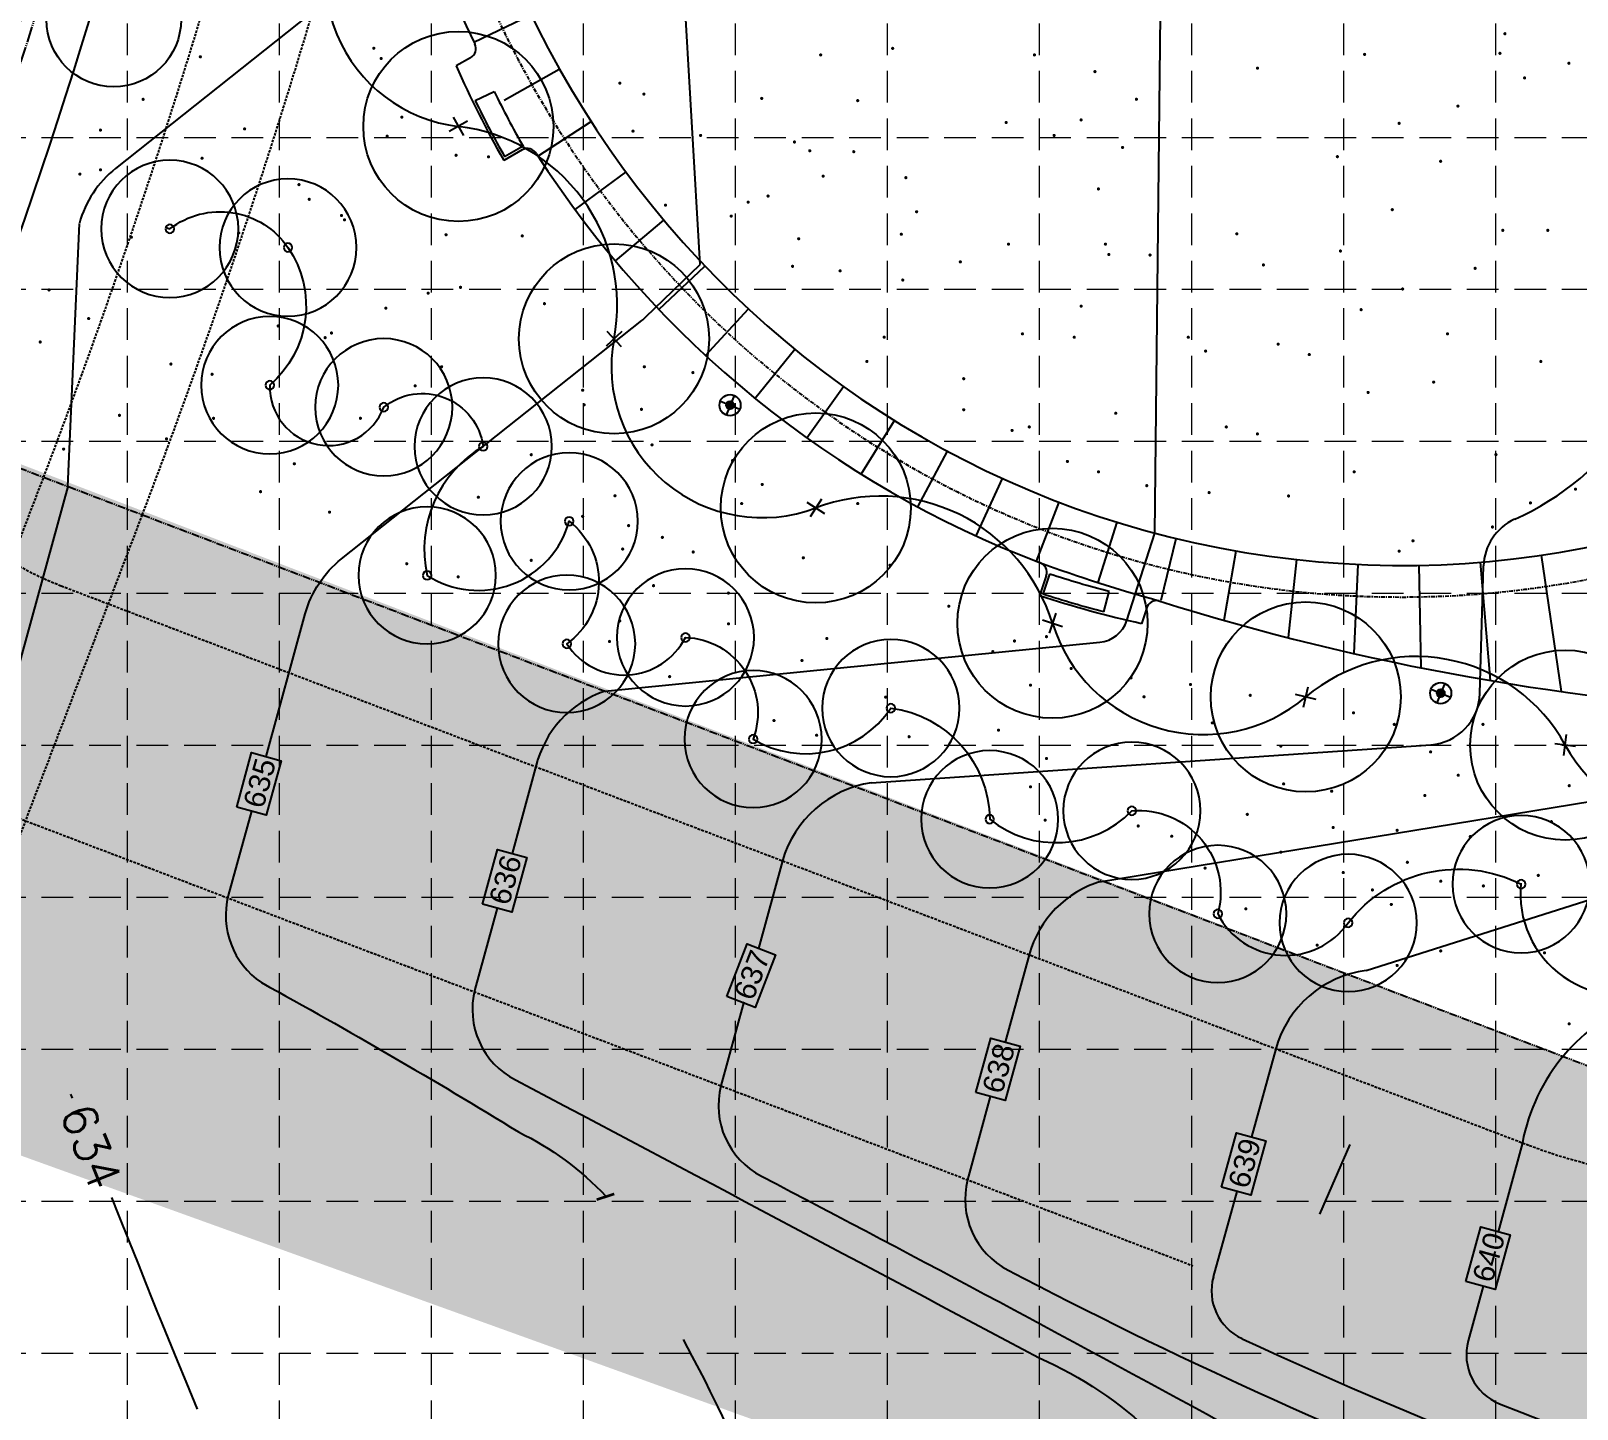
# Model space of a CAD drawing. Header units: inches. Extents: x 2525137 to 2526060, y 7086153 to 7086731.
# Drawn here: x 2525344.6 to 2525491, y 7086350.1 to 7086480.7 of the extents above; entities that cross this region are included whole.
import ezdxf

# ---------------------------------------------------------------- set-up
doc = ezdxf.new("R2010")
doc.units = ezdxf.units.IN
doc.header["$MEASUREMENT"] = 0
for name, pattern in [('CENTERX2', [4, 2.5, -0.5, 0.5, -0.5]), ('DASHED2', [0.375, 0.25, -0.125]), ('ESMT', [0.32, 0.24, -0.08]), ('HIDDEN', [0.375, 0.25, -0.125]), ('PHANTOM', [1.9, 1.5, -0.08, 0.08, -0.08, 0.08, -0.08]), ('PL', [1.25, 0.625, -0.125, 0.125, -0.125, 0.125, -0.125])]:
    doc.linetypes.add(name, pattern=pattern)
for name, color, linetype in [('E-ESMT', 2, 'ESMT'), ('EC', 35, 'Continuous'), ('GRID', 254, 'HIDDEN'), ('hs-bollard', 1, 'Continuous'), ('HS-CJ', 1, 'Continuous'), ('HS-LIMITOFWORK', 5, 'DASHED2'), ('hs-phase2', 1, 'HIDDEN'), ('hs-sidewalk', 3, 'Continuous'), ('HS-WALKCL', 14, 'CENTERX2'), ('LS-CM', 15, 'Continuous'), ('LS-CONTTXT', 14, 'Continuous'), ('LS-ERC', 7, 'Continuous'), ('LS-GRASS', 7, 'Continuous'), ('LS-HGWAYMIX', 14, 'Continuous'), ('LS-LO', 5, 'Continuous'), ('LS-SGJ', 7, 'Continuous'), ('LS-TREELEADER', 14, 'Continuous'), ('PC', 35, 'Continuous'), ('PL', 7, 'PHANTOM'), ('PL-ROW', 7, 'PL')]:
    doc.layers.add(name, color=color, linetype=linetype)
doc.styles.add('L60', font='simplex.shx', dxfattribs={"height": 1.2})
doc.styles.get("Standard").update_dxf_attribs({"font": 'ARIAL.TTF'})

# ---------------------------------------------------------------- blocks, each defined once
blk = doc.blocks.new('ERC')
at = {"layer": 'LS-ERC'}
blk.add_circle((0, 0), 6.5, dxfattribs=at)
at = {"layer": 'LS-ERC', "color": 14}
blk.add_circle((0, 0), 0.406, dxfattribs=at)
blk = doc.blocks.new('GRASS')
at = {"layer": 'LS-GRASS', "const_width": 0.15}
blk.add_lwpolyline([(-0.075, 0, 1), (0.075, 0, 1)], format="xyb", close=True, dxfattribs=at)

msp = doc.modelspace()

# ---------------------------------------------------------------- hatches: boundary and pattern name
at = {"layer": 'hs-bollard'}
h = msp.add_hatch(color=7, dxfattribs=at)
edge = h.paths.add_edge_path()
edge.add_arc((2525410.81, 7086445.21), 0.372, -21.884, 338.116, ccw=False)
h = msp.add_hatch(color=7, dxfattribs=at)
edge = h.paths.add_edge_path()
edge.add_arc((2525478.12, 7086417.93), 0.372, -21.884, 338.116, ccw=False)
at = {"layer": 'LS-HGWAYMIX'}
h = msp.add_hatch(dxfattribs=at)
h.set_pattern_fill('AR-SAND', color=256, scale=2, style=0)
h.set_pattern_definition([(37.5, (0, 0), (-0.1259867162, 3.853647538), [0, -3.04, 0, -3.4, 0, -3.25]), (7.5, (0, 0), (3.5395534105, 5.6442921305), [0, -1.64, 0, -2.74, 0, -1.05]), (327.5, (-2.46, 0), (6.2282837235, 0.011318107), [0, -1, 0, -3.6, 0, -4.7]), (317.5, (-2.46, 0), (6.012253209, 1.75535113), [0, -0.5, 0, -2.36, 0, -2.7])])
h.paths.add_polyline_path([(2525757.65, 7086342.66), (2525745.42, 7086286.46), (2525679.53, 7086301.91), (2525585.84, 7086288.33), (2525334.95, 7086378.84), (2525340.69, 7086397.27), (2525309.11, 7086409.68), (2525329.88, 7086466.5), (2525333.65, 7086465.19), (2525343.52, 7086461.79), (2525336.34, 7086442.42), (2525506.33, 7086377.16), (2525548.28, 7086400.69), (2525631, 7086398.87), (2525682.27, 7086364.38), (2525752.28, 7086362.84), (2525748.08, 7086344.9)])

# ---------------------------------------------------------------- linework, layer by layer
at = {"layer": 'E-ESMT', "color": 15}
for p, q in [((2525275.79, 7086254.78), (2525345.8, 7086438.39)), ((2525286.5, 7086254.78), (2525355.15, 7086434.82))]:
    msp.add_line(p, q, dxfattribs=at)
for radius, end in [(655, 2.994), (665, 2.94893)]:
    msp.add_arc((2524733.78, 7086671.74), radius, 339.12865, end, dxfattribs=at)
at = {"layer": 'EC'}
for p, q in [((2525348.34, 7086379.93, 634), (2525348.49, 7086379.55, 634)), ((2525352.89, 7086368.48, 634), (2525353.87, 7086366.03, 634)), ((2525353.87, 7086366.03, 634), (2525354.74, 7086363.85, 634)), ((2525356.53, 7086359.37, 634), (2525357, 7086358.22, 634)), ((2525357, 7086358.22, 634), (2525357.63, 7086356.67, 634)), ((2525357.63, 7086356.67, 634), (2525358.42, 7086354.77, 634)), ((2525358.42, 7086354.77, 634), (2525359.32, 7086352.56, 634)), ((2525407.2, 7086355.11, 635), (2525407.89, 7086353.81, 635)), ((2525408.91, 7086351.8, 635), (2525409.61, 7086350.35, 635)), ((2525409.61, 7086350.35, 635), (2525410.51, 7086348.49, 635))]:
    msp.add_line(p, q, dxfattribs=at)
at = {"layer": 'EC', "extrusion": (0.929, 0.37008, 0)}
msp.add_line((2525352.23, 7086370.13, 634), (2525352.89, 7086368.48, 634), dxfattribs=at)
at = {"layer": 'EC', "extrusion": (0.928433, 0.371499, 0)}
msp.add_line((2525354.74, 7086363.85, 634), (2525355.49, 7086361.98, 634), dxfattribs=at)
at = {"layer": 'EC', "extrusion": (0.928234, 0.371998, 0)}
msp.add_line((2525355.49, 7086361.98, 634), (2525356.09, 7086360.47, 634), dxfattribs=at)
at = {"layer": 'EC', "extrusion": (0.927978, 0.372636, 0)}
msp.add_line((2525356.09, 7086360.47, 634), (2525356.53, 7086359.37, 634), dxfattribs=at)
at = {"layer": 'EC', "extrusion": (0.881814, 0.471598, 0)}
msp.add_line((2525406.37, 7086356.67, 635), (2525407.2, 7086355.11, 635), dxfattribs=at)
at = {"layer": 'EC', "extrusion": (0.888341, 0.459185, 0)}
msp.add_line((2525407.89, 7086353.81, 635), (2525408.42, 7086352.79, 635), dxfattribs=at)
at = {"layer": 'EC', "extrusion": (0.89567, 0.44472, 0)}
msp.add_line((2525408.42, 7086352.79, 635), (2525408.91, 7086351.8, 635), dxfattribs=at)
at = {"layer": 'EC', "extrusion": (0.924473, 0.381247, 0)}
msp.add_line((2525359.32, 7086352.56, 634), (2525360.34, 7086350.09, 634), dxfattribs=at)
at = {"layer": 'GRID', "color": 252, "linetype": 'HIDDEN', "lineweight": 0, "ltscale": 12}
for p, q in [((2525353.7, 7086715.39), (2525353.7, 7086211.32)), ((2525368.1, 7086715.39), (2525368.1, 7086211.32)), ((2525382.5, 7086715.39), (2525382.5, 7086211.32)), ((2525396.9, 7086715.39), (2525396.9, 7086211.32)), ((2525411.3, 7086715.39), (2525411.3, 7086211.32)), ((2525425.7, 7086715.39), (2525425.7, 7086211.32)), ((2525440.1, 7086715.39), (2525440.1, 7086211.32)), ((2525454.5, 7086715.39), (2525454.5, 7086211.32)), ((2525468.9, 7086715.39), (2525468.9, 7086211.32)), ((2525483.3, 7086715.39), (2525483.3, 7086211.32)), ((2525152.1, 7086470.59), (2526044.9, 7086470.59)), ((2525152.1, 7086456.19), (2526044.9, 7086456.19)), ((2525152.1, 7086441.79), (2526044.9, 7086441.79)), ((2525152.1, 7086427.39), (2526044.9, 7086427.39)), ((2525152.1, 7086412.99), (2526044.9, 7086412.99)), ((2525152.1, 7086398.59), (2526044.9, 7086398.59)), ((2525152.1, 7086384.19), (2526044.9, 7086384.19)), ((2525152.1, 7086369.79), (2526044.9, 7086369.79)), ((2525152.1, 7086355.39), (2526044.9, 7086355.39))]:
    msp.add_line(p, q, dxfattribs=at)
at = {"layer": 'hs-bollard', "color": 7}
for points in [[(2525409.89, 7086445.58), (2525411.74, 7086444.84)], [(2525411.19, 7086446.14), (2525410.44, 7086444.28)], [(2525478.5, 7086418.86), (2525477.75, 7086417)], [(2525477.2, 7086418.3), (2525479.05, 7086417.56)]]:
    msp.add_lwpolyline(points, dxfattribs=at)
for centre, radius in [((2525410.81, 7086445.21), 1), ((2525410.81, 7086445.21), 1), ((2525410.81, 7086445.21), 0.372), ((2525478.12, 7086417.93), 1), ((2525478.12, 7086417.93), 1), ((2525478.12, 7086417.93), 0.372)]:
    msp.add_circle(centre, radius, dxfattribs=at)
at = {"layer": 'HS-CJ', "color": 7}
for p, q in [((2525457.6, 7086424.83), (2525458.75, 7086431.4)), ((2525463.69, 7086423.19), (2525464.5, 7086430.58)), ((2525482.82, 7086419.12), (2525481.89, 7086430.35)), ((2525489.57, 7086418.08), (2525487.66, 7086431.01)), ((2525469.91, 7086421.68), (2525470.29, 7086430.13)), ((2525476.28, 7086420.33), (2525476.09, 7086430.05))]:
    msp.add_line(p, q, dxfattribs=at)
for points in [[(2525386.55, 7086479.6), (2525391.95, 7086482.21)], [(2525389.41, 7086474.12), (2525394.64, 7086477.06)], [(2525392.61, 7086468.82), (2525397.65, 7086472.08)], [(2525396.13, 7086463.74), (2525400.95, 7086467.3)], [(2525399.95, 7086458.88), (2525404.55, 7086462.74)], [(2525404.08, 7086454.27), (2525408.42, 7086458.4)], [(2525408.49, 7086449.92), (2525412.56, 7086454.33)], [(2525413.16, 7086445.86), (2525416.95, 7086450.52)], [(2525418.08, 7086442.11), (2525421.57, 7086446.99)], [(2525423.23, 7086438.67), (2525426.4, 7086443.77)], [(2525428.58, 7086435.57), (2525431.42, 7086440.86)], [(2525434.13, 7086432.82), (2525436.62, 7086438.27)], [(2525439.83, 7086430.42), (2525441.98, 7086436.03)], [(2525445.68, 7086428.4), (2525447.47, 7086434.12)], [(2525451.65, 7086426.75), (2525453.06, 7086432.58)]]:
    msp.add_lwpolyline(points, dxfattribs=at)
msp.add_arc((2525488.98, 7086563.08), 141.47, 249.7984, 254.607, dxfattribs=at)
at = {"layer": 'HS-LIMITOFWORK', "color": 1, "ltscale": 60, "const_width": 3}
msp.add_lwpolyline([(2525335.21, 7086378.75), (2525585.84, 7086288.33), (2525679.53, 7086301.91), (2525832.59, 7086264.26), (2525845.51, 7086319.42), (2525908.36, 7086586.78), (2525808.29, 7086609.92), (2525806.57, 7086602.62), (2525767.34, 7086611.78), (2525748.26, 7086616.29, 0.128474), (2525715.41, 7086615.46, 0.084696), (2525695.31, 7086605.66, -0.217558), (2525670.06, 7086600.59), (2525622.66, 7086611.7, -0.189356), (2525603.77, 7086623.55, 0.208311), (2525563.16, 7086658.81, 0.085912), (2525537.19, 7086661.6, 0.000511), (2525388.71, 7086662.01, 0.348711), (2525358.44, 7086630.73, -0.084318), (2525327.72, 7086466.5, 0.002675), (2525300.22, 7086395.67)], format="xyb", dxfattribs=at)
at = {"layer": 'hs-phase2', "color": 7}
for points in [[(2525329.88, 7086466.5, 0.407436), (2525347.47, 7086428.09), (2525486.5, 7086375.08, 0.222424), (2525528.78, 7086378.19), (2525543.77, 7086386.6)], [(2525296.84, 7086377.54), (2525301.56, 7086389.93, -0.414321), (2525340.29, 7086407.28), (2525454.65, 7086363.68)]]:
    msp.add_lwpolyline(points, format="xyb", dxfattribs=at)
at = {"layer": 'hs-sidewalk', "color": 7}
for p, q in [((2525386.23, 7086478.13), (2525384.87, 7086477.36)), ((2525386.67, 7086474.07), (2525388.46, 7086474.95)), ((2525391.11, 7086469.4), (2525389.37, 7086468.41)), ((2525391.2, 7086469.74), (2525389.46, 7086468.75)), ((2525440.76, 7086429.05), (2525440.13, 7086427.15)), ((2525441.07, 7086429.21), (2525440.45, 7086427.31)), ((2525446.21, 7086425.62), (2525446.72, 7086427.55)), ((2525450.26, 7086425.93), (2525449.79, 7086424.51))]:
    msp.add_line(p, q, dxfattribs=at)
at = {"layer": 'hs-sidewalk', "color": 7, "elevation": 328.37}
msp.add_lwpolyline([(2525362.92, 7086630.32, -0.017108), (2525355.62, 7086567.97, -0.059455), (2525301.56, 7086389.93, 7.035406)], format="xyb", dxfattribs=at)
at = {"layer": 'hs-sidewalk', "color": 7}
msp.add_lwpolyline([(2525351.91, 7086528.29, 0.052864), (2525356.11, 7086528.7, -0.00399), (2525343.39, 7086480.92, 0.001783), (2525333.07, 7086451.2), (2525329.27, 7086452.32, -0.005652), (2525338.24, 7086478.16, 0.03042), (2525342.31, 7086492.06, 0.001013), (2525351.91, 7086528.29, 0.052864), (2525356.11, 7086528.7, -0.052722)], format="xyb", close=True, dxfattribs=at)
for points in [[(2525384.87, 7086477.36, 0.025955), (2525389.37, 7086468.41)], [(2525388.46, 7086474.95, 0.014584), (2525391.2, 7086469.74)], [(2525386.67, 7086474.07, 0.015595), (2525389.46, 7086468.75)], [(2525446.72, 7086427.55, -0.014584), (2525441.07, 7086429.21)], [(2525449.79, 7086424.51, -0.025955), (2525440.13, 7086427.15)], [(2525446.21, 7086425.62, -0.015595), (2525440.45, 7086427.31)]]:
    msp.add_lwpolyline(points, format="xyb", dxfattribs=at)
for centre, radius, start, end in [((2525385.74, 7086479), 1, 299.6003, 25.8959), ((2525391.61, 7086468.53), 1, 30.1761, 119.6003), ((2525439.81, 7086429.36), 1, 341.844, 71.2681), ((2525451.23, 7086425.7), 1, 77.0736, 166.4978), ((2525522.18, 7086651.54), 235.73, 252.5336, 267.2499)]:
    msp.add_arc(centre, radius, start, end, dxfattribs=at)
at = {"layer": 'hs-sidewalk', "color": 7, "extrusion": (0, 0, -1)}
msp.add_ellipse((2525475.11, 7086524.5), major_axis=(17.94, 92.81), ratio=0.979197, dxfattribs=at)
at = {"layer": 'hs-sidewalk', "color": 7}
for start_param, end_param in [(4.756552, 5.364854), (5.484546, 6.11531)]:
    msp.add_ellipse((2525475.11, 7086524.5), major_axis=(-19.08, -98.7), ratio=0.980404, start_param=start_param, end_param=end_param, dxfattribs=at)
at = {"layer": 'HS-WALKCL', "ltscale": 0.15}
msp.add_open_spline([(2525493.62, 7086620.26), (2525497.56, 7086619.49), (2525501.45, 7086618.48), (2525511.62, 7086615.12), (2525517.76, 7086612.33), (2525529.32, 7086605.5), (2525534.74, 7086601.46), (2525544.63, 7086592.31), (2525549.1, 7086587.2), (2525556.88, 7086576.14), (2525560.19, 7086570.19), (2525565.52, 7086557.7), (2525567.54, 7086551.17), (2525570.18, 7086537.81), (2525570.82, 7086530.98), (2525570.67, 7086517.33), (2525569.89, 7086510.51), (2525566.95, 7086497.17), (2525564.79, 7086490.65), (2525559.19, 7086478.21), (2525555.75, 7086472.28), (2525547.74, 7086461.28), (2525543.16, 7086456.21), (2525533.08, 7086447.13), (2525527.58, 7086443.13), (2525515.87, 7086436.39), (2525509.67, 7086433.64), (2525496.86, 7086429.52), (2525490.25, 7086428.14), (2525476.89, 7086426.83), (2525470.15, 7086426.89), (2525456.84, 7086428.45), (2525450.27, 7086429.95), (2525437.59, 7086434.3), (2525431.48, 7086437.17), (2525420, 7086444.13), (2525414.62, 7086448.24), (2525404.84, 7086457.5), (2525400.43, 7086462.66), (2525392.78, 7086473.81), (2525389.53, 7086479.8), (2525384.34, 7086492.35), (2525382.4, 7086498.91), (2525379.9, 7086512.3), (2525379.35, 7086519.14), (2525379.65, 7086532.78), (2525380.51, 7086539.6), (2525383.6, 7086552.9), (2525385.83, 7086559.39), (2525391.57, 7086571.77), (2525395.07, 7086577.66), (2525403.21, 7086588.57), (2525407.84, 7086593.59), (2525418.02, 7086602.54), (2525423.57, 7086606.48), (2525435.35, 7086613.09), (2525441.58, 7086615.76), (2525454.44, 7086619.74), (2525461.07, 7086621.03), (2525474.44, 7086622.19), (2525481.18, 7086622.05), (2525489.77, 7086620.94), (2525491.7, 7086620.63), (2525493.62, 7086620.26)], degree=3, knots=[0, 0, 0, 0, 0.125746, 0.125746, 0.335951, 0.335951, 0.546157, 0.546157, 0.756363, 0.756363, 0.966569, 0.966569, 1.176775, 1.176775, 1.386981, 1.386981, 1.597187, 1.597187, 1.807393, 1.807393, 2.017599, 2.017599, 2.227805, 2.227805, 2.438011, 2.438011, 2.648217, 2.648217, 2.858423, 2.858423, 3.068629, 3.068629, 3.278835, 3.278835, 3.489041, 3.489041, 3.699247, 3.699247, 3.909453, 3.909453, 4.119659, 4.119659, 4.329865, 4.329865, 4.540071, 4.540071, 4.750277, 4.750277, 4.960483, 4.960483, 5.170689, 5.170689, 5.380895, 5.380895, 5.591101, 5.591101, 5.801307, 5.801307, 6.011513, 6.011513, 6.221719, 6.221719, 6.283185, 6.283185, 6.283185, 6.283185], dxfattribs=at)
at = {"layer": 'LS-CM'}
msp.add_arc((2525402.15, 7086408.64), 10, 108.6387, 110.118, dxfattribs=at)
at = {"layer": 'LS-CONTTXT'}
for points in [[(2525364.08, 7086407.13), (2525365.5, 7086412.29), (2525368.28, 7086411.52), (2525366.86, 7086406.37)], [(2525387.37, 7086397.94), (2525388.78, 7086403.1), (2525391.56, 7086402.34), (2525390.15, 7086397.18)], [(2525410.49, 7086389.17), (2525412.42, 7086394.16), (2525415.11, 7086393.12), (2525413.18, 7086388.13)], [(2525434.08, 7086380.09), (2525435.5, 7086385.25), (2525438.28, 7086384.48), (2525436.86, 7086379.33)], [(2525457.37, 7086371.11), (2525458.79, 7086376.27), (2525461.57, 7086375.5), (2525460.15, 7086370.35)], [(2525480.5, 7086362.19), (2525481.92, 7086367.35), (2525484.7, 7086366.59), (2525483.28, 7086361.43)]]:
    msp.add_lwpolyline(points, close=True, dxfattribs=at)
msp.add_lwpolyline([(2525469.51, 7086375.17), (2525466.63, 7086368.57)], dxfattribs=at)
at = {"layer": 'LS-LO', "color": 7}
for p, q in [((2525385.95, 7086472.11), (2525384.21, 7086471.13)), ((2525384.59, 7086472.49), (2525385.57, 7086470.75)), ((2525400.55, 7086452.18), (2525399.09, 7086450.82)), ((2525399.13, 7086452.23), (2525400.5, 7086450.77)), ((2525419.47, 7086436.32), (2525418.39, 7086434.64)), ((2525418.09, 7086436.02), (2525419.77, 7086434.94)), ((2525440.4, 7086424.88), (2525442.29, 7086424.23)), ((2525441.67, 7086425.5), (2525441.02, 7086423.61)), ((2525466.31, 7086417.34), (2525464.37, 7086417.8)), ((2525465.11, 7086416.59), (2525465.57, 7086418.54)), ((2525490.9, 7086412.87), (2525488.92, 7086413.14)), ((2525489.78, 7086412.01), (2525490.04, 7086414))]:
    msp.add_line(p, q, dxfattribs=at)
for centre in [(2525385.08, 7086471.62), (2525399.82, 7086451.5), (2525418.93, 7086435.48), (2525441.35, 7086424.55), (2525465.34, 7086417.57), (2525489.91, 7086413)]:
    msp.add_circle(centre, 9, dxfattribs=at)
at = {"layer": 'LS-SGJ', "color": 1}
msp.add_circle((2525352.44, 7086481.75), 6.37, dxfattribs=at)
at = {"layer": 'LS-TREELEADER', "elevation": 637.97}
msp.add_lwpolyline([(2525357.36, 7086462.07, 0.016368), (2525357.74, 7086461.92, -0.430927), (2525368.94, 7086460.15, -0.382717), (2525367.21, 7086447.11, 0.847419), (2525378.01, 7086445.02, -0.584588), (2525387.43, 7086441.31, 0.324509), (2525382.12, 7086429.09, 0.505802), (2525395.58, 7086434.21, -0.502752), (2525395.34, 7086422.6, 0.578607), (2525406.58, 7086423.21, -0.51099), (2525412.99, 7086413.58, 0.402526), (2525426.04, 7086416.51, -0.374369), (2525435.4, 7086405.98, 0.386848), (2525448.87, 7086406.78, -0.521424), (2525457, 7086397.01, 0.565011), (2525469.35, 7086396.16, -0.357744), (2525485.74, 7086399.83)], format="xyb", dxfattribs=at)
at = {"layer": 'LS-TREELEADER'}
for centre, radius, start, end in [((2525386.78, 7086485.83), 14.31, 141.941, 263.1965), ((2525383.06, 7086454.69), 17.06, 349.229, 83.1965), ((2525413.85, 7086448.83), 14.28, 169.229, 290.8434), ((2525425.01, 7086419.5), 17.1, 17.185, 110.8434), ((2525455.65, 7086428.98), 14.97, 197.185, 310.3422), ((2525475.77, 7086405.29), 16.11, 28.6199, 130.3422), ((2525503.01, 7086420.16), 14.93, 208.6199, 322.235), ((2525495.29, 7086398.93), 9.63, 174.0957, 295.1821)]:
    msp.add_arc(centre, radius, start, end, dxfattribs=at)
at = {"layer": 'PC', "color": 35}
for p, q in [((2525352.62, 7086467.64), (2525376.37, 7086486.5)), ((2525348.08, 7086437.52), (2525349.19, 7086462.44)), ((2525481.83, 7086417.88), (2525482.18, 7086429.98)), ((2525424.19, 7086409.44), (2525477.17, 7086413.04)), ((2525445.81, 7086400.05, -1.75), (2525497.05, 7086408.44, -0.22)), ((2525471.05, 7086391.65), (2525515.96, 7086405.89)), ((2525415.77, 7086402.05), (2525413.5, 7086393.74)), ((2525412.12, 7086388.68), (2525409.95, 7086380.72)), ((2525458.8, 7086370.72), (2525456.58, 7086362.62)), ((2525482.14, 7086361.74), (2525480.72, 7086356.56))]:
    msp.add_line(p, q, dxfattribs=at)
for points in [[(2525451.03, 7086433.1), (2525452, 7086519.84, -0.090315), (2525455.41, 7086537.43), (2525486.91, 7086618.28)], [(2525407.98, 7086458.54), (2525404.83, 7086512.66), (2525388.05, 7086523.99, 0.125892), (2525395.29, 7086544.26, 0.058829), (2525394.99, 7086556.75), (2525414.37, 7086561.35), (2525437.78, 7086610.89)], [(2525366.88, 7086411.91), (2525370.58, 7086425.45, -0.159558), (2525374.01, 7086430.65), (2525402.44, 7086453.23, 0.024069), (2525402.81, 7086453.55), (2525407.98, 7086458.54)], [(2525398.95, 7086418.12), (2525445.82, 7086422.75, 0.299339), (2525448.39, 7086424.82), (2525451.03, 7086433.1)], [(2525363.28, 7086398.75, 0.313627), (2525366.42, 7086390.5, -0.012605), (2525390.78, 7086376.35, -0.089363), (2525399.04, 7086370.28, -0.399378)], [(2525386.64, 7086389.84, 0.350539), (2525390.49, 7086381.28, -0.000786), (2525440.1, 7086354.94, -0.177357), (2525458.45, 7086337.28, -0.399378)], [(2525409.95, 7086380.72, 0.350539), (2525413.79, 7086372.16, -0.009892), (2525503.18, 7086323.16, -0.156323), (2525508.93, 7086316.99, -0.399378)], [(2525433.31, 7086371.82, 0.350539), (2525437.15, 7086363.26, 0.056448), (2525535.18, 7086325.14, -0.234324), (2525547.15, 7086316.15, -0.399378)]]:
    msp.add_lwpolyline(points, format="xyb", dxfattribs=at)
for points in [[(2525348.08, 7086437.52), (2525343.2, 7086419.65)], [(2525392.55, 7086411.46), (2525390.16, 7086402.72)], [(2525365.47, 7086406.75), (2525363.28, 7086398.75)], [(2525388.75, 7086397.56), (2525386.64, 7086389.84)], [(2525439.13, 7086393.14), (2525436.87, 7086384.87)], [(2525462.49, 7086384.23), (2525460.21, 7086375.88)], [(2525435.46, 7086379.71), (2525433.31, 7086371.82)], [(2525485.85, 7086375.33), (2525483.55, 7086366.9)]]:
    msp.add_lwpolyline(points, dxfattribs=at)
at = {"layer": 'PC', "color": 35, "const_width": 0.25, "elevation": 634.97}
msp.add_lwpolyline([(2525399.84, 7086370.48), (2525398.17, 7086369.93)], dxfattribs=at)
at = {"layer": 'PC', "color": 35}
for centre, radius, start, end in [((2525358.83, 7086459.81), 10, 128.455, 164.7173), ((2525473.95, 7086459.21), 27.21, 294.2456, 355.3864), ((2525487.17, 7086429.84), 5, 114.2456, 178.3396), ((2525402.15, 7086408.64), 10, 108.6387, 166.6625), ((2525476.83, 7086418.03), 5, 273.8845, 358.3396), ((2525425.75, 7086399.18), 10.38, 98.6415, 163.9682), ((2525448.78, 7086390.5), 10, 106.3047, 164.7174), ((2525472.35, 7086381.51), 10.22, 97.3076, 164.5395), ((2525503.65, 7086371.94), 18.12, 110.7525, 169.2203), ((2525461.41, 7086361.3), 5, 164.7173, 245.0926), ((2525660.46, 7086791.65), 479.16, 245.1776, 259.4265), ((2525485.55, 7086355.24), 5, 164.7173, 248.1595), ((2525676.97, 7086839.56), 525.78, 248.4309, 264.1991)]:
    msp.add_arc(centre, radius, start, end, dxfattribs=at)
at = {"layer": 'PL', "color": 7, "ltscale": 0.5}
msp.add_line((2525336.46, 7086441.95), (2525506.46, 7086377.13), dxfattribs=at)
at = {"layer": 'PL'}
msp.add_arc((2524733.78, 7086671.74), 640, 339.12865, 358.24577, dxfattribs=at)
at = {"layer": 'PL-ROW', "color": 7, "linetype": 'Continuous'}
msp.add_arc((2524733.78, 7086671.74), 645, 339.12865, 353.15246, dxfattribs=at)

# ---------------------------------------------------------------- block references
at = {"layer": 'LS-ERC', "xscale": -1, "rotation": 158.1159762529432}
for p in [(2525357.74, 7086461.92, 637.97), (2525368.94, 7086460.15, 637.97), (2525367.21, 7086447.11, 637.97), (2525378.01, 7086445.02, 637.97), (2525387.43, 7086441.31, 637.97), (2525395.58, 7086434.21, 637.97), (2525382.12, 7086429.09, 637.97), (2525395.34, 7086422.6, 637.97), (2525406.58, 7086423.21, 637.97), (2525426.04, 7086416.51, 637.97), (2525412.99, 7086413.58, 637.97), (2525435.4, 7086405.98, 640.97), (2525448.87, 7086406.78, 637.97), (2525485.74, 7086399.83, 637.97), (2525457, 7086397.01, 637.97), (2525469.35, 7086396.16, 637.97)]:
    msp.add_blockref('ERC', p, dxfattribs=at)
at = {"layer": 'LS-GRASS'}
for p in [(2525484.2, 7086480.41), (2525377.07, 7086479.03), (2525426.21, 7086479.02), (2525483.73, 7086478.55), (2525360.64, 7086478.22), (2525377.77, 7086478.06), (2525419.39, 7086478.4), (2525439.64, 7086478.4), (2525460.76, 7086477.15), (2525470.91, 7086478.45), (2525490.26, 7086477.61), (2525400.37, 7086475.72), (2525445.37, 7086476.82), (2525486.06, 7086476.22), (2525355.22, 7086474.19), (2525402.65, 7086474.69), (2525413.81, 7086474.28), (2525449.3, 7086474.2), (2525422.9, 7086474.07), (2525479.75, 7086473.55), (2525351.18, 7086471.28), (2525364.83, 7086471.39), (2525379.72, 7086472.5), (2525401.62, 7086471.18), (2525436.96, 7086472), (2525444.06, 7086472.24), (2525474.18, 7086471.92), (2525378.33, 7086470.7), (2525408.02, 7086470.77), (2525416.91, 7086470.15), (2525441.5, 7086470.77), (2525360.8, 7086468.61), (2525384.86, 7086468.89), (2525387.93, 7086468.75), (2525418.36, 7086469.32), (2525422.53, 7086469.23), (2525447.99, 7086469.63), (2525468.33, 7086468.76), (2525478.11, 7086468.32), (2525349.23, 7086467.11), (2525351.18, 7086467.52), (2525419.63, 7086466.91), (2525369.98, 7086466.11), (2525427.46, 7086466.77), (2525445.7, 7086465.7), (2525370.95, 7086464.72), (2525404.7, 7086464.16), (2525412.53, 7086464.45), (2525414.41, 7086465.03), (2525374.01, 7086463.19), (2525374.29, 7086462.78), (2525410.92, 7086463.13), (2525428.48, 7086463.54), (2525473.53, 7086463.74), (2525354.1, 7086461.13), (2525364.27, 7086461.53), (2525383.91, 7086461.36), (2525391.13, 7086461.25), (2525417.31, 7086460.98), (2525427.03, 7086461.41), (2525458.8, 7086461.45), (2525484, 7086461.78), (2525488.26, 7086461.78), (2525437.19, 7086460.47), (2525446.36, 7086460.47), (2525446.68, 7086459.49), (2525468.62, 7086459.82), (2525416.73, 7086458.37), (2525432.62, 7086458.79), (2525450.59, 7086459.44), (2525461.33, 7086458.5), (2525481.38, 7086458.18), (2525421.23, 7086457.94), (2525427.17, 7086457.07), (2525346.31, 7086456.13), (2525382.22, 7086455.83), (2525385.28, 7086456.38), (2525474.51, 7086456.22), (2525378.21, 7086454.41), (2525393.23, 7086454.83), (2525444.06, 7086454.59), (2525470.58, 7086454.26), (2525350.06, 7086453.42), (2525368.01, 7086452.72), (2525345.47, 7086451.2), (2525372.46, 7086451.61), (2525373.06, 7086452.05), (2525425.41, 7086451.65), (2525438.5, 7086451.97), (2525443.41, 7086451.65), (2525454.21, 7086451.65), (2525462.72, 7086450.99), (2525478.76, 7086451.97), (2525423.77, 7086449.36), (2525455.85, 7086450.34), (2525465.67, 7086450.01), (2525487.6, 7086449.36), (2525357.85, 7086449.11), (2525361.75, 7086448.14), (2525383.49, 7086448.85), (2525402.69, 7086448.85), (2525407.29, 7086448.3), (2525380.99, 7086447.05), (2525396.85, 7086446.63), (2525432.94, 7086447.72), (2525471.24, 7086446.42), (2525477.45, 7086447.4), (2525396.99, 7086445.24), (2525402.42, 7086444.82), (2525352.98, 7086444.25), (2525361.89, 7086443.97), (2525375.8, 7086443.97), (2525432.94, 7086444.78), (2525447.34, 7086444.45), (2525357.43, 7086442.03), (2525437.52, 7086442.82), (2525439.15, 7086443.15), (2525457.81, 7086443.15), (2525460.76, 7086442.49), (2525347.69, 7086441.05), (2525391.98, 7086440.52), (2525403.42, 7086441.45), (2525483.35, 7086440.53), (2525369.54, 7086439.66), (2525411.04, 7086439.96), (2525442.76, 7086439.88), (2525413.86, 7086437.7), (2525445.7, 7086438.9), (2525450.28, 7086437.59), (2525469.93, 7086438.9), (2525366.34, 7086437.02), (2525386.97, 7086436.49), (2525399.91, 7086436.63), (2525456.18, 7086436.93), (2525463.71, 7086436.61), (2525490.88, 7086437.26), (2525372.88, 7086435.08), (2525396.85, 7086434.68), (2525411.91, 7086435.89), (2525422.9, 7086435.89), (2525486.62, 7086435.95), (2525401.2, 7086433.8), (2525483.02, 7086433.67), (2525404.4, 7086432.69), (2525475.49, 7086432.36), (2525380.19, 7086430.19), (2525391.98, 7086430.51), (2525400.64, 7086431.58), (2525407.32, 7086431.3), (2525417.75, 7086430.75), (2525474.18, 7086431.38), (2525385.06, 7086428.94), (2525425.96, 7086430.05), (2525403.56, 7086428.11), (2525410.66, 7086427.41), (2525431.53, 7086426.16), (2525400.36, 7086424.77), (2525410.66, 7086424.5), (2525419.98, 7086423.11), (2525437.75, 7086422.87), (2525440.78, 7086423.28), (2525399.39, 7086422.83), (2525435.7, 7086421.86), (2525417.62, 7086421.02), (2525443.12, 7086420.26), (2525405.09, 7086419.49), (2525439.27, 7086418.68), (2525448.78, 7086419.37), (2525454.42, 7086418.74), (2525425.55, 7086417.55), (2525450.02, 7086417.58), (2525460.08, 7086417.72), (2525469.86, 7086416.07), (2525414.97, 7086415.33), (2525436.24, 7086414.42), (2525456.49, 7086415.11), (2525473.72, 7086414.97), (2525482.12, 7086414.97), (2525419.01, 7086413.94), (2525427.77, 7086413.8), (2525462.97, 7086412.91), (2525440.78, 7086411.73), (2525477.16, 7086412.36), (2525479.78, 7086410.15), (2525439.27, 7086409.05), (2525463.24, 7086409.33), (2525467.79, 7086408.64), (2525476.61, 7086408.23), (2525490.29, 7086409.16), (2525440.65, 7086405.89), (2525449.47, 7086405.34), (2525459.8, 7086406.44), (2525488.6, 7086405.75), (2525452.64, 7086404.37), (2525467.93, 7086405.2), (2525473.99, 7086404.93), (2525480.92, 7086404.34), (2525462.97, 7086402.86), (2525455.8, 7086401.35), (2525468.89, 7086400.93), (2525474.96, 7086401.9), (2525478.12, 7086400.11), (2525482.16, 7086399.66), (2525487.36, 7086400.66), (2525471.65, 7086399.28), (2525459.66, 7086397.49), (2525473.44, 7086397.91), (2525466.41, 7086394.05), (2525473.99, 7086392.13), (2525478.12, 7086393.5), (2525487.95, 7086393.33), (2525490.29, 7086386.59)]:
    msp.add_blockref('GRASS', p, dxfattribs=at)

# ---------------------------------------------------------------- texts
at = {"layer": 'EC', "style": 'L60'}
msp.add_text('634', height=3.2, rotation=291.6498, dxfattribs=at).set_placement((2525347.3, 7086378.21, 634))
at = {"layer": 'LS-CONTTXT', "char_height": 2.0025, "width": 14.2813, "attachment_point": 1}
for s, insert, rotation in [('{\\fArial|b0|i0|c0|p34;635}', (2525364.66, 7086407.43, 636.78), 74.6072), ('{\\fArial|b0|i0|c0|p34;636}', (2525387.94, 7086398.25, 636.78), 74.7173), ('{\\fArial|b0|i0|c0|p34;637}', (2525411.1, 7086389.41, 636.78), 68.9183), ('{\\fArial|b0|i0|c0|p34;638}', (2525434.65, 7086380.39, 636.78), 74.6072), ('{\\fArial|b0|i0|c0|p34;639}', (2525457.95, 7086371.41, 636.78), 74.6072), ('{\\fArial|b0|i0|c0|p34;640}', (2525481.08, 7086362.5, 636.78), 74.6072)]:
    msp.add_mtext(s, dxfattribs=dict(at, insert=insert, rotation=rotation))

doc.saveas('drawing.dxf')
